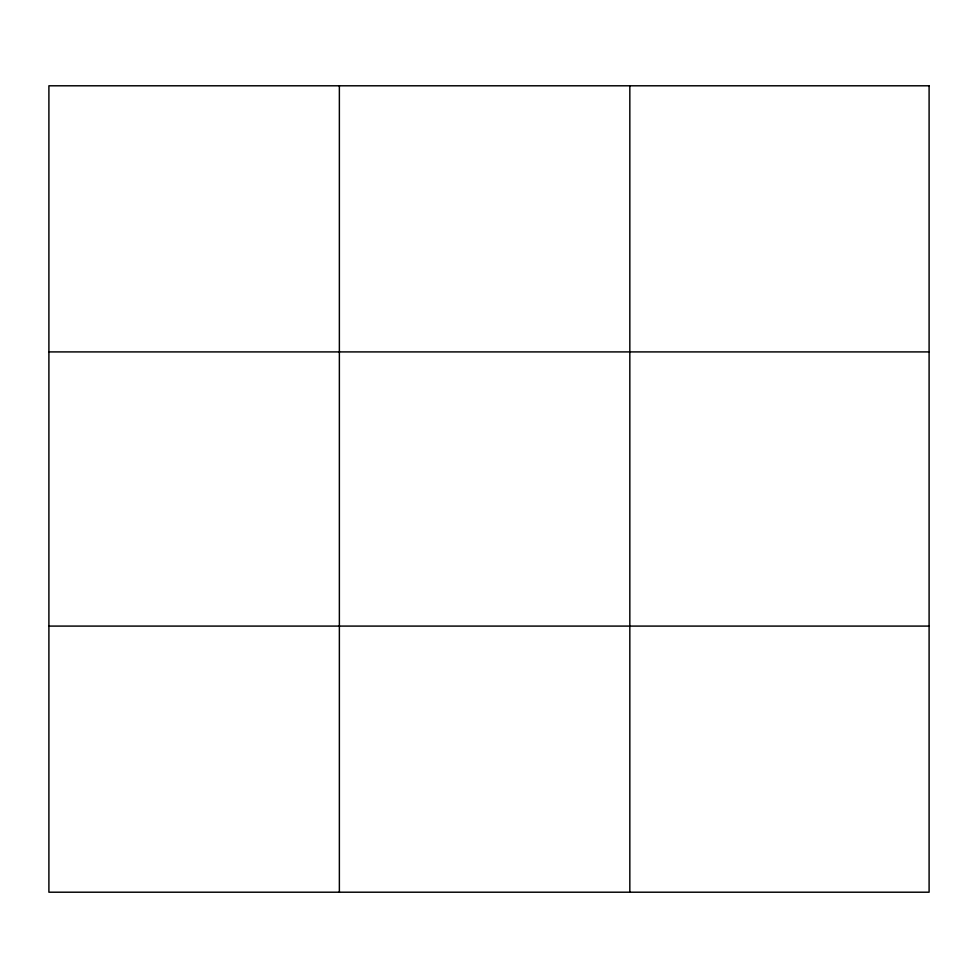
<?xml version="1.0" encoding="UTF-8"?>
<svg xmlns="http://www.w3.org/2000/svg" width="978" height="978" viewBox="0 0 978 978"><rect width="100%" height="100%" fill="white"/><g stroke="black" fill="none" stroke-linecap="round" stroke-linejoin="round"><path stroke-width="1.47" d="M339.366 85.795L339.366 892.205M629.832 85.795L629.832 892.205M48.9 351.909L929.1 351.909M48.9 626.091L929.1 626.091M929.1 85.795L929.1 892.205L48.9 892.205L48.9 85.795L929.1 85.795"/></g></svg>
